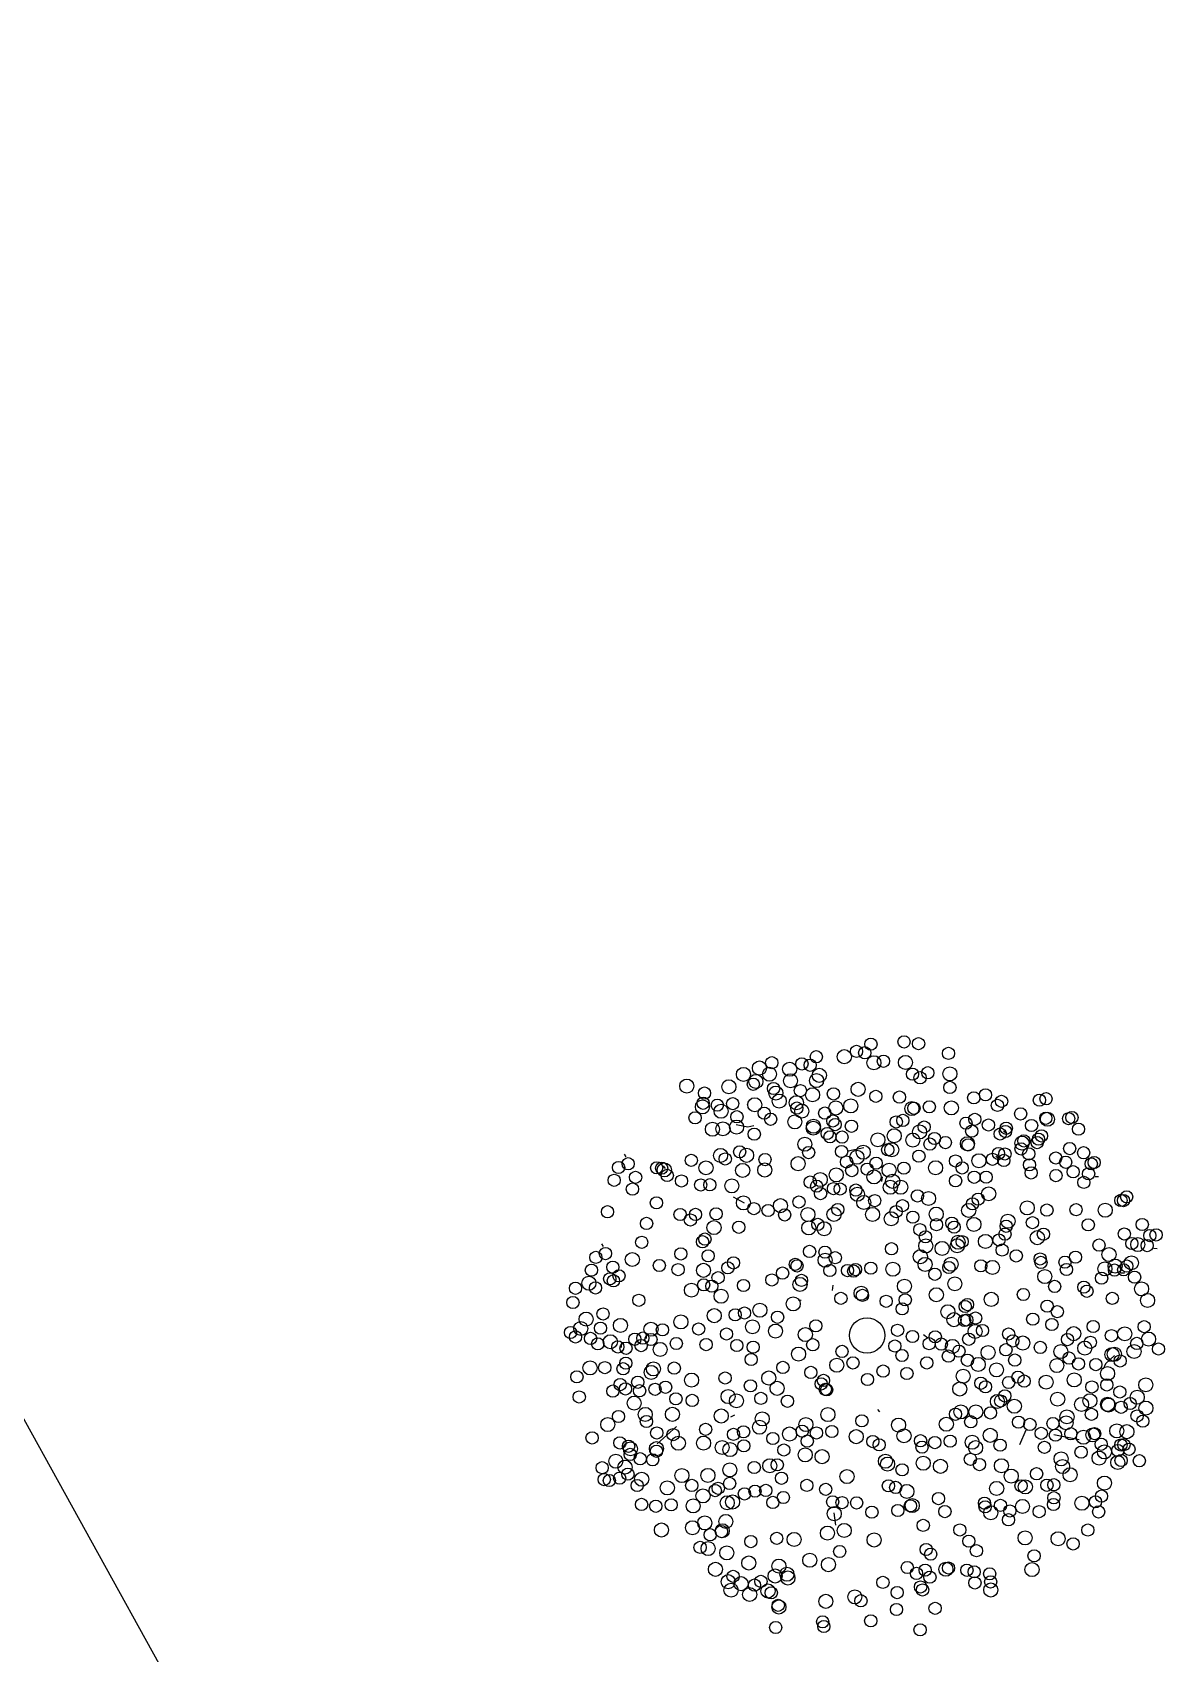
# Model space of a CAD drawing. Header units: millimetres. Extents: x 441156 to 441876, y 4514765 to 4515211.
# Drawn here: x 441402.74 to 441407.52, y 4514824.02 to 4514830.86 of the extents above; entities that cross this region are included whole.
import ezdxf

# ---------------------------------------------------------------- set-up
doc = ezdxf.new("R2010")
doc.units = ezdxf.units.MM
doc.layers.add('01_piscinas', color=254, linetype='Continuous')

msp = doc.modelspace()

# ---------------------------------------------------------------- linework, layer by layer
at = {"layer": '01_piscinas'}
for p, q in [((441399.30377795, 4514831.15983481, -0.00005505), (441406.78866758, 4514817.63571873, 0.00000131)), ((441405.76146396, 4514826.33736439, 0.00000053), (441405.76238847, 4514826.34337488, 0.00000053)), ((441405.71280771, 4514826.2544409, 0.00000053), (441405.76282201, 4514826.24526339, 0.00000053)), ((441405.76282201, 4514826.24526339, 0.00000053), (441405.78747923, 4514826.25047472, 0.00000053)), ((441406.84166201, 4514826.22794974, 0.00000053), (441406.85913569, 4514826.21307367, 0.00000053)), ((441406.25160412, 4514826.15643738, 0.00000053), (441406.18613681, 4514826.142322, 0.00000053)), ((441405.24961811, 4514826.11917811, 0.00000053), (441405.24180627, 4514826.13001616, 0.00000053)), ((441405.38001729, 4514826.06269868, 0.00000053), (441405.38094179, 4514826.06870917, 0.00000053)), ((441405.41472364, 4514826.07005646, 0.00000053), (441405.40691181, 4514826.08089451, 0.00000053)), ((441406.80881587, 4514826.12113368, 0.00000053), (441406.82628955, 4514826.10625762, 0.00000053)), ((441406.32829842, 4514826.01469052, 0.00000053), (441406.33125684, 4514826.03392409, 0.00000053)), ((441407.22914821, 4514826.03534563, 0.00000053), (441407.24250699, 4514826.03516876, 0.00000053)), ((441405.74784327, 4514825.9236753, 0.00000053), (441405.70266941, 4514825.94908182, 0.00000053)), ((441405.15375661, 4514825.74021504, 0.00000053), (441405.14594477, 4514825.75105309, 0.00000053)), ((441407.47653881, 4514825.73269017, 0.00000053), (441407.48989759, 4514825.7325133, 0.00000053)), ((441407.33876799, 4514825.62928817, 0.00000053), (441407.35212677, 4514825.62911129, 0.00000053)), ((441406.12050132, 4514825.55448415, 0.00000053), (441406.12204909, 4514825.57738024, 0.00000053)), ((441405.97466227, 4514825.51461562, 0.00000053), (441405.98802105, 4514825.51443874, 0.00000053)), ((441405.22972707, 4514825.31422162, 0.00000053), (441405.23127484, 4514825.33711771, 0.00000053)), ((441405.33510239, 4514825.35143158, 0.00000053), (441405.33665016, 4514825.37432768, 0.00000053)), ((441406.50431896, 4514825.36922714, 0.00000053), (441406.52179264, 4514825.35435107, 0.00000053)), ((441406.31905551, 4514825.0423804, 0.00000053), (441406.31124368, 4514825.05321845, 0.00000053)), ((441405.460984, 4514824.98066883, 0.00000053), (441405.3800986, 4514824.90712153, 0.00000053)), ((441405.70672582, 4514825.02875033, 0.00000053), (441405.68951167, 4514825.01967534, 0.00000053)), ((441406.90988186, 4514824.90548759, 0.00000053), (441406.9375211, 4514824.96648993, 0.00000053)), ((441407.05388923, 4514824.94759667, 0.00000053), (441407.16113871, 4514824.92640229, 0.00000053)), ((441406.12545794, 4514824.61659094, 0.00000053), (441406.13194272, 4514824.56516996, 0.00000053)), ((441405.78498095, 4514824.38121974, 0.00000053), (441405.77960153, 4514824.3783838, 0.00000053)), ((441406.23277049, 4514824.23829546, 0.00000053), (441406.22739106, 4514824.23545952, 0.00000053))]:
    msp.add_line(p, q, dxfattribs=at)
at = {"layer": '01_piscinas', "elevation": 0.00000053}
msp.add_lwpolyline([(441407.30942453, 4514825.2800165), (441407.27227213, 4514825.24529827), (441407.27227213, 4514825.24529827), (441407.2617779, 4514825.22238523)], dxfattribs=at)
at = {"layer": '01_piscinas'}
for centre, radius in [((441406.28214428, 4514826.59383231, 0.00000053), 0.02577061), ((441406.42172819, 4514826.60356333, 0.00000053), 0.02577061), ((441406.48311293, 4514826.59604233, 0.00000053), 0.02577061), ((441405.86332396, 4514826.51584247, 0.00000053), 0.02577061), ((441406.05156687, 4514826.54085448, 0.00000053), 0.02577061), ((441406.16971764, 4514826.54111633, 0.00000053), 0.02968877), ((441406.2213779, 4514826.56365455, 0.00000053), 0.02577061), ((441406.2559571, 4514826.55786028, 0.00000053), 0.02577061), ((441406.29475306, 4514826.5155192, 0.00000053), 0.02968877), ((441406.33471241, 4514826.52172879, 0.00000053), 0.02577061), ((441406.42764858, 4514826.51701144, 0.00000053), 0.02968877), ((441406.60936009, 4514826.55520808, 0.00000053), 0.02577061), ((441405.74405629, 4514826.46647843, 0.00000053), 0.02968877), ((441405.81166371, 4514826.49330425, 0.00000053), 0.02968877), ((441405.85394339, 4514826.46711558, 0.00000053), 0.02968877), ((441405.93914023, 4514826.48813851, 0.00000053), 0.02968877), ((441405.99080049, 4514826.51067673, 0.00000053), 0.02577061), ((441406.02537969, 4514826.50488245, 0.00000053), 0.02577061), ((441406.06417565, 4514826.46254138, 0.00000053), 0.02968877), ((441406.45736855, 4514826.46726017, 0.00000053), 0.02577061), ((441406.48934694, 4514826.45245463, 0.00000053), 0.02577061), ((441406.52234431, 4514826.47337353, 0.00000053), 0.02577061), ((441406.61528048, 4514826.46865619, 0.00000053), 0.02968877), ((441405.50491003, 4514826.41723304, 0.00000053), 0.02968877), ((441405.57957948, 4514826.38757529, 0.00000053), 0.02577061), ((441405.68247112, 4514826.41429395, 0.00000053), 0.02968877), ((441405.78565679, 4514826.42478297, 0.00000053), 0.02577061), ((441405.79654125, 4514826.4367796, 0.00000053), 0.02968877), ((441405.8712107, 4514826.40712184, 0.00000053), 0.02577061), ((441405.88101312, 4514826.38742415, 0.00000053), 0.02968877), ((441405.94259829, 4514826.43960862, 0.00000053), 0.02968877), ((441405.98419879, 4514826.39791317, 0.00000053), 0.02577061), ((441406.03557836, 4514826.38057732, 0.00000053), 0.02968877), ((441406.05248539, 4514826.44024578, 0.00000053), 0.02968877), ((441406.12363444, 4514826.384068, 0.00000053), 0.02577061), ((441406.22800122, 4514826.40347524, 0.00000053), 0.02968877), ((441406.61559409, 4514826.41162037, 0.00000053), 0.02577061), ((441406.76587465, 4514826.38007135, 0.00000053), 0.02577061), ((441405.57084975, 4514826.32932665, 0.00000053), 0.02968877), ((441405.57395912, 4514826.34459927, 0.00000053), 0.02577061), ((441405.63366526, 4514826.33683506, 0.00000053), 0.02577061), ((441405.64944432, 4514826.31091886, 0.00000053), 0.02968877), ((441405.69864101, 4514826.34294843, 0.00000053), 0.02577061), ((441405.79157718, 4514826.33823109, 0.00000053), 0.02968877), ((441405.89489623, 4514826.35394469, 0.00000053), 0.02968877), ((441405.9673434, 4514826.34690186, 0.00000053), 0.02968877), ((441405.96956569, 4514826.32428693, 0.00000053), 0.02577061), ((441405.99011918, 4514826.31136128, 0.00000053), 0.02968877), ((441406.13395643, 4514826.3247989, 0.00000053), 0.02968877), ((441406.19685393, 4514826.3333221, 0.00000053), 0.02968877), ((441406.30267067, 4514826.37381749, 0.00000053), 0.02577061), ((441406.40233116, 4514826.37062008, 0.00000053), 0.02577061), ((441406.45508252, 4514826.32199193, 0.00000053), 0.02968877), ((441406.46360255, 4514826.32367246, 0.00000053), 0.02577061), ((441406.52857831, 4514826.32978583, 0.00000053), 0.02577061), ((441406.62151448, 4514826.32506849, 0.00000053), 0.02968877), ((441406.71605897, 4514826.36732773, 0.00000053), 0.02577061), ((441406.81575256, 4514826.33583085, 0.00000053), 0.02577061), ((441406.83365402, 4514826.35281755, 0.00000053), 0.02577061), ((441406.993135, 4514826.35774653, 0.00000053), 0.02577061), ((441407.02104104, 4514826.36359886, 0.00000053), 0.02577061), ((441405.53971176, 4514826.28305514, 0.00000053), 0.02577061), ((441405.71511474, 4514826.24393329, 0.00000053), 0.02968877), ((441405.71638599, 4514826.28784097, 0.00000053), 0.02577061), ((441405.83134298, 4514826.30260169, 0.00000053), 0.02577061), ((441405.8588314, 4514826.27720718, 0.00000053), 0.02577061), ((441405.96083595, 4514826.26603829, 0.00000053), 0.02968877), ((441406.03894386, 4514826.2395834, 0.00000053), 0.02968877), ((441406.03943052, 4514826.24763051, 0.00000053), 0.02968877), ((441406.08712341, 4514826.30310156, 0.00000053), 0.02577061), ((441406.12130514, 4514826.26987442, 0.00000053), 0.02577061), ((441406.1307222, 4514826.25453853, 0.00000053), 0.02577061), ((441406.19967116, 4514826.24756931, 0.00000053), 0.02577061), ((441406.38906985, 4514826.26570155, 0.00000053), 0.02577061), ((441406.41695046, 4514826.27242686, 0.00000053), 0.02577061), ((441406.50662757, 4514826.24451617, 0.00000053), 0.02577061), ((441406.68321283, 4514826.26051167, 0.00000053), 0.02577061), ((441406.72082796, 4514826.27680482, 0.00000053), 0.02577061), ((441406.77779844, 4514826.25292977, 0.00000053), 0.02577061), ((441406.91390164, 4514826.29966297, 0.00000053), 0.02577061), ((441406.96028887, 4514826.25093047, 0.00000053), 0.02577061), ((441407.0200204, 4514826.28148453, 0.00000053), 0.02577061), ((441407.02696143, 4514826.27704697, 0.00000053), 0.02968877), ((441407.11651568, 4514826.27976502, 0.00000053), 0.02577061), ((441407.13052673, 4514826.28439272, 0.00000053), 0.02577061), ((441405.61308693, 4514826.23491979, 0.00000053), 0.02968877), ((441405.65758629, 4514826.23679487, 0.00000053), 0.02968877), ((441405.7897842, 4514826.21427554, 0.00000053), 0.02577061), ((441406.00307313, 4514826.17163144, 0.00000053), 0.02968877), ((441406.09751412, 4514826.21710178, 0.00000053), 0.02577061), ((441406.10936975, 4514826.20308522, 0.00000053), 0.02577061), ((441406.16003386, 4514826.2019464, 0.00000053), 0.02577061), ((441406.31140969, 4514826.19032459, 0.00000053), 0.02968877), ((441406.38034011, 4514826.20745291, 0.00000053), 0.02968877), ((441406.45893468, 4514826.18904513, 0.00000053), 0.02968877), ((441406.48752359, 4514826.22363227, 0.00000053), 0.02968877), ((441406.55022636, 4514826.19595315, 0.00000053), 0.02577061), ((441406.59619705, 4514826.17867713, 0.00000053), 0.02577061), ((441406.68913322, 4514826.17395979, 0.00000053), 0.02968877), ((441406.70745106, 4514826.22738868, 0.00000053), 0.02577061), ((441406.82792128, 4514826.21495724, 0.00000053), 0.02577061), ((441406.84977698, 4514826.22550473, 0.00000053), 0.02577061), ((441406.85316531, 4514826.23928898, 0.00000053), 0.02577061), ((441406.91955928, 4514826.17643454, 0.00000053), 0.02968877), ((441406.92738451, 4514826.18580799, 0.00000053), 0.02577061), ((441406.9841336, 4514826.17862766, 0.00000053), 0.02577061), ((441406.98918019, 4514826.19309191, 0.00000053), 0.02577061), ((441407.00192056, 4514826.20672556, 0.00000053), 0.02577061), ((441407.15814738, 4514826.23556011, 0.00000053), 0.02577061), ((441405.6474819, 4514826.12442063, 0.00000053), 0.02968877), ((441405.6672488, 4514826.10960743, 0.00000053), 0.02577061), ((441405.72801518, 4514826.13978519, 0.00000053), 0.02577061), ((441405.75736899, 4514826.12505778, 0.00000053), 0.02968877), ((441405.83506495, 4514826.10694243, 0.00000053), 0.02577061), ((441406.0192447, 4514826.13663392, 0.00000053), 0.02577061), ((441406.15831381, 4514826.14104544, 0.00000053), 0.02577061), ((441406.22298442, 4514826.11680076, 0.00000053), 0.02968877), ((441406.24982452, 4514826.13814012, 0.00000053), 0.02968877), ((441406.35301019, 4514826.14862914, 0.00000053), 0.02577061), ((441406.36984331, 4514826.14829981, 0.00000053), 0.02968877), ((441406.4845692, 4514826.12131816, 0.00000053), 0.02577061), ((441406.5312213, 4514826.17256377, 0.00000053), 0.02577061), ((441406.69213849, 4514826.16873263, 0.00000053), 0.02577061), ((441406.7379579, 4514826.10218191, 0.00000053), 0.02968877), ((441406.79507515, 4514826.10814118, 0.00000053), 0.02577061), ((441406.82031918, 4514826.13247292, 0.00000053), 0.02577061), ((441406.84761856, 4514826.13071058, 0.00000053), 0.02577061), ((441406.91560916, 4514826.15205808, 0.00000053), 0.02577061), ((441406.9481239, 4514826.1307984, 0.00000053), 0.02577061), ((441407.06192933, 4514826.11362637, 0.00000053), 0.02577061), ((441407.12090598, 4514826.15344245, 0.00000053), 0.02577061), ((441407.17979036, 4514826.13598401, 0.00000053), 0.02577061), ((441405.2169356, 4514826.073441, 0.00000053), 0.02577061), ((441405.257284, 4514826.0894618, 0.00000053), 0.02577061), ((441405.37776691, 4514826.07206874, 0.00000053), 0.02577061), ((441405.39887636, 4514826.0707074, 0.00000053), 0.02577061), ((441405.4101305, 4514826.06356537, 0.00000053), 0.02968877), ((441405.42238954, 4514826.04034016, 0.00000053), 0.02577061), ((441405.52390314, 4514826.10383845, 0.00000053), 0.02577061), ((441405.58589672, 4514826.07223615, 0.00000053), 0.02968877), ((441405.74062396, 4514826.06147208, 0.00000053), 0.02968877), ((441405.83379371, 4514826.06303475, 0.00000053), 0.02968877), ((441405.97447584, 4514826.08966737, 0.00000053), 0.02968877), ((441406.13575141, 4514826.04241216, 0.00000053), 0.02968877), ((441406.17931586, 4514826.09692822, 0.00000053), 0.02577061), ((441406.20101866, 4514826.06068123, 0.00000053), 0.02577061), ((441406.26599441, 4514826.06679459, 0.00000053), 0.02577061), ((441406.2951009, 4514826.03376079, 0.00000053), 0.02968877), ((441406.30383064, 4514826.09200943, 0.00000053), 0.02577061), ((441406.35893058, 4514826.06207725, 0.00000053), 0.02968877), ((441406.42138836, 4514826.07082406, 0.00000053), 0.02577061), ((441406.55514233, 4514826.07252357, 0.00000053), 0.02968877), ((441406.6395083, 4514826.10113517, 0.00000053), 0.02577061), ((441406.66737415, 4514826.07191041, 0.00000053), 0.02577061), ((441406.84324025, 4514826.10339373, 0.00000053), 0.02577061), ((441406.95133083, 4514826.08461006, 0.00000053), 0.02577061), ((441406.95814312, 4514826.05081458, 0.00000053), 0.02577061), ((441407.06305464, 4514826.03931985, 0.00000053), 0.02577061), ((441407.1041305, 4514826.09584113, 0.00000053), 0.02577061), ((441407.1358678, 4514826.055671, 0.00000053), 0.02577061), ((441407.20070912, 4514826.04688005, 0.00000053), 0.02577061), ((441407.21186146, 4514826.0888358, 0.00000053), 0.02577061), ((441407.22413817, 4514826.09488998, 0.00000053), 0.02577061), ((441405.19815111, 4514826.01960186, 0.00000053), 0.02577061), ((441405.27545139, 4514825.98271648, 0.00000053), 0.02577061), ((441405.28882828, 4514826.03213261, 0.00000053), 0.02577061), ((441405.48255199, 4514826.01678017, 0.00000053), 0.02577061), ((441405.56361906, 4514825.99984266, 0.00000053), 0.02577061), ((441405.60206661, 4514826.00089063, 0.00000053), 0.02577061), ((441405.69500278, 4514825.99617328, 0.00000053), 0.02968877), ((441406.02602088, 4514826.01219162, 0.00000053), 0.02577061), ((441406.05288725, 4514825.9949216, 0.00000053), 0.02577061), ((441406.06823858, 4514826.02252914, 0.00000053), 0.02968877), ((441406.12460232, 4514825.98441501, 0.00000053), 0.02577061), ((441406.15238924, 4514825.98283264, 0.00000053), 0.02577061), ((441406.21847696, 4514825.97836706, 0.00000053), 0.02577061), ((441406.36391874, 4514825.99008701, 0.00000053), 0.02968877), ((441406.37369547, 4514826.01535301, 0.00000053), 0.02968877), ((441406.40775526, 4514825.99029937, 0.00000053), 0.02968877), ((441406.63942976, 4514826.01766161, 0.00000053), 0.02577061), ((441406.71768098, 4514826.03238001, 0.00000053), 0.02577061), ((441406.76845559, 4514826.03303751, 0.00000053), 0.02577061), ((441407.18066613, 4514826.01090461, 0.00000053), 0.02577061), ((441405.37658971, 4514825.92477267, 0.00000053), 0.02577061), ((441405.74382746, 4514825.9243954, 0.00000053), 0.02968877), ((441405.90024847, 4514825.91252695, 0.00000053), 0.02968877), ((441405.97834706, 4514825.92807412, 0.00000053), 0.02577061), ((441406.06961968, 4514825.96362859, 0.00000053), 0.02577061), ((441406.22493969, 4514825.96064103, 0.00000053), 0.02968877), ((441406.25193037, 4514825.92627511, 0.00000053), 0.02968877), ((441406.29790607, 4514825.93379663, 0.00000053), 0.02577061), ((441406.41546379, 4514825.91261125, 0.00000053), 0.02577061), ((441406.47818115, 4514825.95380119, 0.00000053), 0.02577061), ((441406.52519431, 4514825.94283179, 0.00000053), 0.02968877), ((441406.71071804, 4514825.9202096, 0.00000053), 0.02577061), ((441406.73459695, 4514825.94024041, 0.00000053), 0.02577061), ((441406.77900464, 4514825.96254221, 0.00000053), 0.02968877), ((441406.94158062, 4514825.90296389, 0.00000053), 0.02968877), ((441407.33719614, 4514825.93488894, 0.00000053), 0.02577061), ((441407.3481873, 4514825.93405552, 0.00000053), 0.02577061), ((441407.36142406, 4514825.94995375, 0.00000053), 0.02577061), ((441405.17013302, 4514825.88683603, 0.00000053), 0.02577061), ((441405.33523855, 4514825.83771438, 0.00000053), 0.02577061), ((441405.47660345, 4514825.87545561, 0.00000053), 0.02577061), ((441405.52001405, 4514825.85219714, 0.00000053), 0.02577061), ((441405.54169524, 4514825.87565102, 0.00000053), 0.02577061), ((441405.62835018, 4514825.87827163, 0.00000053), 0.02577061), ((441405.78825431, 4514825.90001282, 0.00000053), 0.02577061), ((441405.84796045, 4514825.89224862, 0.00000053), 0.02577061), ((441405.91804924, 4514825.87339538, 0.00000053), 0.02577061), ((441406.01629329, 4514825.87513659, 0.00000053), 0.02968877), ((441406.05789379, 4514825.83344114, 0.00000053), 0.02577061), ((441406.12618039, 4514825.87577375, 0.00000053), 0.02968877), ((441406.14219985, 4514825.89605457, 0.00000053), 0.02577061), ((441406.28917633, 4514825.87554799, 0.00000053), 0.02968877), ((441406.36777091, 4514825.8571402, 0.00000053), 0.02968877), ((441406.3880561, 4514825.88734989, 0.00000053), 0.02577061), ((441406.45906258, 4514825.86404823, 0.00000053), 0.02577061), ((441406.55769723, 4514825.8768966, 0.00000053), 0.02968877), ((441406.55872651, 4514825.83226169, 0.00000053), 0.02577061), ((441406.62370226, 4514825.83837506, 0.00000053), 0.02577061), ((441406.69449853, 4514825.89227703, 0.00000053), 0.02968877), ((441406.71663843, 4514825.83365771, 0.00000053), 0.02968877), ((441406.86047568, 4514825.84709533, 0.00000053), 0.02968877), ((441406.96356518, 4514825.84088611, 0.00000053), 0.02577061), ((441407.02487344, 4514825.89398606, 0.00000053), 0.02577061), ((441407.14772323, 4514825.89555561, 0.00000053), 0.02577061), ((441407.27089087, 4514825.8934201, 0.00000053), 0.02968877), ((441407.42718096, 4514825.83332855, 0.00000053), 0.02577061), ((441405.58141116, 4514825.77165523, 0.00000053), 0.02577061), ((441405.61962044, 4514825.82002299, 0.00000053), 0.02968877), ((441405.7241283, 4514825.82144593, 0.00000053), 0.02577061), ((441406.01980638, 4514825.81869611, 0.00000053), 0.02968877), ((441406.08473024, 4514825.81531752, 0.00000053), 0.02968877), ((441406.48837425, 4514825.8114561, 0.00000053), 0.02577061), ((441406.51207441, 4514825.78101609, 0.00000053), 0.02577061), ((441406.63355402, 4514825.82174278, 0.00000053), 0.02577061), ((441406.76546311, 4514825.76187983, 0.00000053), 0.02968877), ((441406.82258036, 4514825.76783911, 0.00000053), 0.02577061), ((441406.84782439, 4514825.79217085, 0.00000053), 0.02577061), ((441406.85281608, 4514825.82576719, 0.00000053), 0.02577061), ((441406.98431809, 4514825.77764323, 0.00000053), 0.02968877), ((441407.00995241, 4514825.79215361, 0.00000053), 0.02577061), ((441407.19942532, 4514825.83148693, 0.00000053), 0.02577061), ((441407.3515211, 4514825.79318567, 0.00000053), 0.02577061), ((441407.45925207, 4514825.78618034, 0.00000053), 0.02577061), ((441407.4854732, 4514825.78911929, 0.00000053), 0.02577061), ((441405.1614225, 4514825.71049873, 0.00000053), 0.02577061), ((441405.31454825, 4514825.75802866, 0.00000053), 0.02577061), ((441405.47965378, 4514825.70890702, 0.00000053), 0.02577061), ((441405.57166664, 4514825.76026164, 0.00000053), 0.02577061), ((441405.59492024, 4514825.70089134, 0.00000053), 0.02577061), ((441406.02316256, 4514825.71970425, 0.00000053), 0.02577061), ((441406.08808642, 4514825.71632567, 0.00000053), 0.02577061), ((441406.36876338, 4514825.7309125, 0.00000053), 0.02577061), ((441406.49058096, 4514825.69716406, 0.00000053), 0.02968877), ((441406.51345323, 4514825.74270279, 0.00000053), 0.02968877), ((441406.58264754, 4514825.7322215, 0.00000053), 0.02968877), ((441406.6461628, 4514825.74342968, 0.00000053), 0.02968877), ((441406.65025454, 4514825.75808321, 0.00000053), 0.02968877), ((441406.66701351, 4514825.7608331, 0.00000053), 0.02577061), ((441406.835889, 4514825.72538165, 0.00000053), 0.02577061), ((441406.89555355, 4514825.70044653, 0.00000053), 0.02577061), ((441407.14557748, 4514825.69543972, 0.00000053), 0.02577061), ((441407.24474904, 4514825.74642917, 0.00000053), 0.02577061), ((441407.2869134, 4514825.70642813, 0.00000053), 0.02968877), ((441407.38325841, 4514825.75301554, 0.00000053), 0.02577061), ((441407.40817677, 4514825.74848387, 0.00000053), 0.02968877), ((441407.44809973, 4514825.74422459, 0.00000053), 0.02577061), ((441405.1022896, 4514825.64063879, 0.00000053), 0.02577061), ((441405.1210741, 4514825.69447793, 0.00000053), 0.02577061), ((441405.19296678, 4514825.65316954, 0.00000053), 0.02577061), ((441405.27493566, 4514825.68544, 0.00000053), 0.02968877), ((441405.38895518, 4514825.66026292, 0.00000053), 0.02577061), ((441405.46812039, 4514825.64262269, 0.00000053), 0.02577061), ((441405.575373, 4514825.6397091, 0.00000053), 0.02968877), ((441405.67855867, 4514825.65019812, 0.00000053), 0.02577061), ((441405.70212003, 4514825.67087994, 0.00000053), 0.02577061), ((441405.90927746, 4514825.62817001, 0.00000053), 0.02577061), ((441405.96286474, 4514825.66502551, 0.00000053), 0.02577061), ((441405.97004384, 4514825.65834777, 0.00000053), 0.02577061), ((441406.0885824, 4514825.68237072, 0.00000053), 0.02968877), ((441406.10870675, 4514825.63882289, 0.00000053), 0.02577061), ((441406.13149701, 4514825.69306719, 0.00000053), 0.02577061), ((441406.18306475, 4514825.6386132, 0.00000053), 0.02577061), ((441406.20918574, 4514825.63668661, 0.00000053), 0.02577061), ((441406.21677185, 4514825.64296459, 0.00000053), 0.02577061), ((441406.2817476, 4514825.64907796, 0.00000053), 0.02577061), ((441406.37468377, 4514825.64436061, 0.00000053), 0.02968877), ((441406.51057767, 4514825.66479007, 0.00000053), 0.02968877), ((441406.6111843, 4514825.65147996, 0.00000053), 0.02577061), ((441406.62046476, 4514825.66542723, 0.00000053), 0.02968877), ((441406.74576395, 4514825.65893035, 0.00000053), 0.02577061), ((441406.79478883, 4514825.65176903, 0.00000053), 0.02968877), ((441406.99642654, 4514825.68765139, 0.00000053), 0.02577061), ((441406.99977843, 4514825.67303857, 0.00000053), 0.02577061), ((441407.10104402, 4514825.67441098, 0.00000053), 0.02577061), ((441407.10697822, 4514825.64302716, 0.00000053), 0.02577061), ((441407.26961139, 4514825.64576203, 0.00000053), 0.02968877), ((441407.31247277, 4514825.65784934, 0.00000053), 0.02968877), ((441407.31032891, 4514825.64082258, 0.00000053), 0.02577061), ((441407.3487266, 4514825.64163265, 0.00000053), 0.02577061), ((441407.36238909, 4514825.6577819, 0.00000053), 0.02577061), ((441407.38126167, 4514825.67134122, 0.00000053), 0.02968877), ((441405.03517436, 4514825.56396179, 0.00000053), 0.02577061), ((441405.09185977, 4514825.58535239, 0.00000053), 0.02968877), ((441405.11943525, 4514825.56553377, 0.00000053), 0.02577061), ((441405.17958988, 4514825.60375341, 0.00000053), 0.02577061), ((441405.19504544, 4514825.59584141, 0.00000053), 0.02577061), ((441405.21860681, 4514825.61652323, 0.00000053), 0.02577061), ((441405.52451222, 4514825.55610124, 0.00000053), 0.02968877), ((441405.57617248, 4514825.57863946, 0.00000053), 0.02577061), ((441405.61075168, 4514825.57284519, 0.00000053), 0.02577061), ((441405.63693886, 4514825.60881722, 0.00000053), 0.02577061), ((441405.74398863, 4514825.57597446, 0.00000053), 0.02577061), ((441405.86426505, 4514825.59906398, 0.00000053), 0.02577061), ((441405.98265263, 4514825.58003467, 0.00000053), 0.02968877), ((441405.98894695, 4514825.59741315, 0.00000053), 0.02577061), ((441406.42350845, 4514825.57258273, 0.00000053), 0.02968877), ((441406.55217816, 4514825.62309462, 0.00000053), 0.02577061), ((441406.63626329, 4514825.58272665, 0.00000053), 0.02968877), ((441407.01588801, 4514825.61354176, 0.00000053), 0.02968877), ((441407.05748851, 4514825.5718463, 0.00000053), 0.02577061), ((441407.18084685, 4514825.56856533, 0.00000053), 0.02577061), ((441407.25557899, 4514825.60651456, 0.00000053), 0.02577061), ((441407.39488437, 4514825.61070214, 0.00000053), 0.02577061), ((441407.4241993, 4514825.5614919, 0.00000053), 0.02968877), ((441405.02444705, 4514825.50419393, 0.00000053), 0.02577061), ((441405.30268749, 4514825.51327311, 0.00000053), 0.02577061), ((441405.64954764, 4514825.53050412, 0.00000053), 0.02968877), ((441405.95405533, 4514825.4980706, 0.00000053), 0.02968877), ((441406.15539341, 4514825.52157834, 0.00000053), 0.02577061), ((441406.24069288, 4514825.5429244, 0.00000053), 0.02968877), ((441406.24607058, 4514825.5341091, 0.00000053), 0.02577061), ((441406.34640144, 4514825.5090718, 0.00000053), 0.02577061), ((441406.42707804, 4514825.51506626, 0.00000053), 0.02577061), ((441406.55809855, 4514825.53654273, 0.00000053), 0.02968877), ((441406.68928451, 4514825.49505587, 0.00000053), 0.02577061), ((441406.79001242, 4514825.51726046, 0.00000053), 0.02968877), ((441406.92537225, 4514825.53781579, 0.00000053), 0.02577061), ((441407.19370292, 4514825.5514682, 0.00000053), 0.02577061), ((441407.30090271, 4514825.52145679, 0.00000053), 0.02577061), ((441407.44975867, 4514825.51291311, 0.00000053), 0.02968877), ((441405.07995223, 4514825.43386238, 0.00000053), 0.02968877), ((441405.1513596, 4514825.45561402, 0.00000053), 0.02577061), ((441405.48026822, 4514825.42190742, 0.00000053), 0.02968877), ((441405.62095035, 4514825.44854005, 0.00000053), 0.02968877), ((441405.70900643, 4514825.45203074, 0.00000053), 0.02577061), ((441405.74870098, 4514825.45972597, 0.00000053), 0.02577061), ((441405.81337321, 4514825.47143798, 0.00000053), 0.02968877), ((441405.88804266, 4514825.44178022, 0.00000053), 0.02577061), ((441406.41392733, 4514825.47739949, 0.00000053), 0.02577061), ((441406.60692323, 4514825.46476485, 0.00000053), 0.02968877), ((441406.63258901, 4514825.43156887, 0.00000053), 0.02968877), ((441406.67734912, 4514825.42826667, 0.00000053), 0.02577061), ((441406.6802819, 4514825.48703992, 0.00000053), 0.02577061), ((441406.68698868, 4514825.43005853, 0.00000053), 0.02577061), ((441406.72388069, 4514825.4384769, 0.00000053), 0.02577061), ((441406.96508818, 4514825.43381999, 0.00000053), 0.02577061), ((441407.025386, 4514825.48849873, 0.00000053), 0.02577061), ((441407.0687966, 4514825.46524026, 0.00000053), 0.02577061), ((441405.01393956, 4514825.377572, 0.00000053), 0.02577061), ((441405.03525697, 4514825.35863619, 0.00000053), 0.02577061), ((441405.05730815, 4514825.39428265, 0.00000053), 0.02968877), ((441405.14063229, 4514825.39584616, 0.00000053), 0.02577061), ((441405.22473476, 4514825.40747867, 0.00000053), 0.02968877), ((441405.31914301, 4514825.3539221, 0.00000053), 0.02577061), ((441405.35375859, 4514825.39112497, 0.00000053), 0.02968877), ((441405.40195236, 4514825.38867924, 0.00000053), 0.02577061), ((441405.55493768, 4514825.39224967, 0.00000053), 0.02577061), ((441405.6724954, 4514825.37106429, 0.00000053), 0.02577061), ((441405.78222592, 4514825.40128483, 0.00000053), 0.02968877), ((441405.87931292, 4514825.38353158, 0.00000053), 0.02968877), ((441406.0052362, 4514825.36847933, 0.00000053), 0.02968877), ((441406.04932086, 4514825.40559307, 0.00000053), 0.02577061), ((441406.26576392, 4514825.36521345, 0.00000053), 0.07470993), ((441406.26576392, 4514825.36521345, 0.00000053), 0.07470993), ((441406.39450028, 4514825.38669653, 0.00000053), 0.02577061), ((441406.45710661, 4514825.36078648, 0.00000053), 0.02577061), ((441406.55362509, 4514825.35912088, 0.00000053), 0.02577061), ((441406.7218715, 4514825.38178059, 0.00000053), 0.02968877), ((441406.75319235, 4514825.38588477, 0.00000053), 0.02577061), ((441406.8633308, 4514825.37107178, 0.00000053), 0.02577061), ((441407.04600633, 4514825.41099595, 0.00000053), 0.02577061), ((441407.137827, 4514825.37256375, 0.00000053), 0.02968877), ((441407.22018828, 4514825.40285477, 0.00000053), 0.02577061), ((441407.2969057, 4514825.36420133, 0.00000053), 0.02577061), ((441407.35311554, 4514825.37175747, 0.00000053), 0.02968877), ((441407.43547682, 4514825.40204849, 0.00000053), 0.02577061), ((441407.45411254, 4514825.34948104, 0.00000053), 0.02968877), ((441405.09890865, 4514825.3525872, 0.00000053), 0.02577061), ((441405.12909889, 4514825.32956183, 0.00000053), 0.02577061), ((441405.18228632, 4514825.33830333, 0.00000053), 0.02968877), ((441405.21376769, 4514825.31671214, 0.00000053), 0.02577061), ((441405.2483469, 4514825.31091787, 0.00000053), 0.02577061), ((441405.28547199, 4514825.34879235, 0.00000053), 0.02577061), ((441405.31182731, 4514825.32222794, 0.00000053), 0.02577061), ((441405.35372221, 4514825.34812783, 0.00000053), 0.02577061), ((441405.39251817, 4514825.30578676, 0.00000053), 0.02968877), ((441405.46067165, 4514825.33105653, 0.00000053), 0.02577061), ((441405.58616948, 4514825.32627742, 0.00000053), 0.02577061), ((441405.71609419, 4514825.32250127, 0.00000053), 0.02577061), ((441405.78504315, 4514825.31553204, 0.00000053), 0.02577061), ((441405.97663891, 4514825.28651527, 0.00000053), 0.02968877), ((441406.03641036, 4514825.32586117, 0.00000053), 0.02577061), ((441406.15998583, 4514825.29772505, 0.00000053), 0.02577061), ((441406.38296688, 4514825.32041219, 0.00000053), 0.02577061), ((441406.52806957, 4514825.33017887, 0.00000053), 0.02577061), ((441406.5791012, 4514825.32848708, 0.00000053), 0.02577061), ((441406.62607073, 4514825.31872665, 0.00000053), 0.02968877), ((441406.65364621, 4514825.29890803, 0.00000053), 0.02577061), ((441406.69501691, 4514825.34905767, 0.00000053), 0.02577061), ((441406.77654749, 4514825.29281343, 0.00000053), 0.02968877), ((441406.85179741, 4514825.30478745, 0.00000053), 0.02577061), ((441406.88108127, 4514825.34199893, 0.00000053), 0.02577061), ((441406.9231192, 4514825.33300116, 0.00000053), 0.02968877), ((441406.99690009, 4514825.31455413, 0.00000053), 0.02577061), ((441407.08360834, 4514825.29677866, 0.00000053), 0.02968877), ((441407.11147749, 4514825.34759054, 0.00000053), 0.02577061), ((441407.18447907, 4514825.31148536, 0.00000053), 0.02968877), ((441407.20825289, 4514825.33606557, 0.00000053), 0.02577061), ((441407.29960886, 4514825.28441931, 0.00000053), 0.02968877), ((441407.30951449, 4514825.28588823, 0.00000053), 0.02968877), ((441407.39252736, 4514825.29729657, 0.00000053), 0.02968877), ((441407.40395548, 4514825.33135857, 0.00000053), 0.02577061), ((441407.49571304, 4514825.30778559, 0.00000053), 0.02577061), ((441405.09649264, 4514825.2282181, 0.00000053), 0.02968877), ((441405.15847969, 4514825.22917196, 0.00000053), 0.02577061), ((441405.23601499, 4514825.22454845, 0.00000053), 0.02577061), ((441405.24768252, 4514825.24803885, 0.00000053), 0.02577061), ((441405.36392088, 4514825.22382269, 0.00000053), 0.02968877), ((441405.45197696, 4514825.22731338, 0.00000053), 0.02577061), ((441405.77633798, 4514825.26339995, 0.00000053), 0.02577061), ((441405.91062624, 4514825.23022489, 0.00000053), 0.02577061), ((441406.13791448, 4514825.23926005, 0.00000053), 0.02968877), ((441406.20637306, 4514825.24899254, 0.00000053), 0.02577061), ((441406.41318406, 4514825.28047346, 0.00000053), 0.02577061), ((441406.51755873, 4514825.24903196, 0.00000053), 0.02577061), ((441406.60911275, 4514825.2778793, 0.00000053), 0.02577061), ((441406.68922608, 4514825.26043047, 0.00000053), 0.02577061), ((441406.73517679, 4514825.24266378, 0.00000053), 0.02968877), ((441406.81208667, 4514825.21954891, 0.00000053), 0.02968877), ((441406.88910951, 4514825.26099807, 0.00000053), 0.02577061), ((441407.06676493, 4514825.2378977, 0.00000053), 0.02968877), ((441407.11812784, 4514825.26961427, 0.00000053), 0.02577061), ((441407.15805661, 4514825.24480573, 0.00000053), 0.02577061), ((441407.23132226, 4514825.2420867, 0.00000053), 0.02577061), ((441407.33412837, 4514825.25725492, 0.00000053), 0.02577061), ((441405.04111525, 4514825.19052608, 0.00000053), 0.02577061), ((441405.2240796, 4514825.15775925, 0.00000053), 0.02577061), ((441405.29790821, 4514825.16753231, 0.00000053), 0.02577061), ((441405.35456805, 4514825.20911232, 0.00000053), 0.02968877), ((441405.52519645, 4514825.17656748, 0.00000053), 0.02968877), ((441405.66640409, 4514825.18542356, 0.00000053), 0.02577061), ((441405.77345386, 4514825.1525808, 0.00000053), 0.02577061), ((441405.85103551, 4514825.18535538, 0.00000053), 0.02968877), ((441406.02818396, 4514825.20903951, 0.00000053), 0.02577061), ((441406.07178275, 4514825.16047649, 0.00000053), 0.02577061), ((441406.08143709, 4514825.17533111, 0.00000053), 0.02577061), ((441406.26767881, 4514825.17937902, 0.00000053), 0.02577061), ((441406.3333306, 4514825.21477285, 0.00000053), 0.02577061), ((441406.43393968, 4514825.20437637, 0.00000053), 0.02577061), ((441406.67140455, 4514825.19291628, 0.00000053), 0.02968877), ((441406.746074, 4514825.16325853, 0.00000053), 0.02577061), ((441406.7658248, 4514825.14841981, 0.00000053), 0.02577061), ((441406.8633302, 4514825.16649814, 0.00000053), 0.02577061), ((441406.90277021, 4514825.18875163, 0.00000053), 0.02577061), ((441406.92830596, 4514825.17261151, 0.00000053), 0.02577061), ((441407.02124213, 4514825.16789416, 0.00000053), 0.02968877), ((441407.14023507, 4514825.17729154, 0.00000053), 0.02968877), ((441407.28091719, 4514825.20392417, 0.00000053), 0.02968877), ((441407.27754099, 4514825.15610722, 0.00000053), 0.02577061), ((441407.44219276, 4514825.15666895, 0.00000053), 0.02968877), ((441405.05115631, 4514825.10539526, 0.00000053), 0.02577061), ((441405.19253289, 4514825.13032235, 0.00000053), 0.02577061), ((441405.24605605, 4514825.13941763, 0.00000053), 0.02577061), ((441405.28277759, 4514825.07952473, 0.00000053), 0.02968877), ((441405.30576219, 4514825.13165343, 0.00000053), 0.02577061), ((441405.37073794, 4514825.13776679, 0.00000053), 0.02577061), ((441405.41546593, 4514825.14634694, 0.00000053), 0.02577061), ((441405.45906472, 4514825.09778391, 0.00000053), 0.02577061), ((441405.52801368, 4514825.09081469, 0.00000053), 0.02577061), ((441405.67901287, 4514825.10711045, 0.00000053), 0.02968877), ((441405.71434198, 4514825.08907838, 0.00000053), 0.02968877), ((441405.81752765, 4514825.0995674, 0.00000053), 0.02577061), ((441405.88581426, 4514825.14190001, 0.00000053), 0.02968877), ((441405.92944556, 4514825.08738321, 0.00000053), 0.02577061), ((441406.08947375, 4514825.13756689, 0.00000053), 0.02577061), ((441406.09534828, 4514825.13598631, 0.00000053), 0.02577061), ((441406.65719912, 4514825.13910052, 0.00000053), 0.02968877), ((441406.81593883, 4514825.0866021, 0.00000053), 0.02968877), ((441406.82947739, 4514825.08856494, 0.00000053), 0.02577061), ((441406.84729329, 4514825.10994743, 0.00000053), 0.02577061), ((441407.0700668, 4514825.09611628, 0.00000053), 0.02968877), ((441407.20617478, 4514825.08938515, 0.00000053), 0.02968877), ((441407.21490452, 4514825.14763378, 0.00000053), 0.02577061), ((441407.33246224, 4514825.12644841, 0.00000053), 0.02577061), ((441407.40606381, 4514825.10417693, 0.00000053), 0.02968877), ((441405.21676492, 4514825.02323435, 0.00000053), 0.02577061), ((441405.32968322, 4514825.03161323, 0.00000053), 0.02968877), ((441405.44405316, 4514825.03226952, 0.00000053), 0.02968877), ((441405.65041558, 4514825.02514639, 0.00000053), 0.02968877), ((441405.82344804, 4514825.01301552, 0.00000053), 0.02968877), ((441406.10066424, 4514825.03098929, 0.00000053), 0.02968877), ((441406.63897198, 4514825.03261838, 0.00000053), 0.02577061), ((441406.66183817, 4514825.04254541, 0.00000053), 0.02968877), ((441406.72477008, 4514825.04226625, 0.00000053), 0.02968877), ((441406.78654039, 4514825.03812743, 0.00000053), 0.02577061), ((441406.88725123, 4514825.06645795, 0.00000053), 0.02968877), ((441407.10947863, 4514825.02165538, 0.00000053), 0.02968877), ((441407.1710638, 4514825.07383985, 0.00000053), 0.02968877), ((441407.2126643, 4514825.0321444, 0.00000053), 0.02577061), ((441407.2809509, 4514825.07447701, 0.00000053), 0.02968877), ((441407.28476936, 4514825.07097736, 0.00000053), 0.02968877), ((441407.33777721, 4514825.06184432, 0.00000053), 0.02577061), ((441407.37606103, 4514825.07788538, 0.00000053), 0.02577061), ((441407.4053727, 4514825.02529325, 0.00000053), 0.02577061), ((441407.44247293, 4514825.05837189, 0.00000053), 0.02968877), ((441405.17112779, 4514824.98902273, 0.00000053), 0.02968877), ((441405.33432264, 4514825.00204898, 0.00000053), 0.02577061), ((441405.37792143, 4514824.95348595, 0.00000053), 0.02577061), ((441405.4468704, 4514824.94651673, 0.00000053), 0.02577061), ((441405.58440291, 4514824.96885601, 0.00000053), 0.02577061), ((441405.70196063, 4514824.94767063, 0.00000053), 0.02577061), ((441405.74471099, 4514824.95849532, 0.00000053), 0.02577061), ((441405.81169115, 4514824.97789117, 0.00000053), 0.02968877), ((441405.93867765, 4514824.94907651, 0.00000053), 0.02968877), ((441405.99215224, 4514824.96129461, 0.00000053), 0.02577061), ((441406.00750358, 4514824.98890215, 0.00000053), 0.02968877), ((441406.05185838, 4514824.95353041, 0.00000053), 0.02577061), ((441406.11683414, 4514824.95964377, 0.00000053), 0.02577061), ((441406.24402889, 4514825.0045586, 0.00000053), 0.02577061), ((441406.39860231, 4514824.98694388, 0.00000053), 0.02968877), ((441406.42157078, 4514824.94145359, 0.00000053), 0.02968877), ((441406.60025299, 4514824.99036093, 0.00000053), 0.02968877), ((441406.70343867, 4514825.00084995, 0.00000053), 0.02577061), ((441406.78542235, 4514824.94358409, 0.00000053), 0.02968877), ((441406.90511197, 4514824.99899791, 0.00000053), 0.02577061), ((441406.95306157, 4514824.98960362, 0.00000053), 0.02577061), ((441407.00096663, 4514824.95196069, 0.00000053), 0.02577061), ((441407.05036764, 4514824.9931668, 0.00000053), 0.02577061), ((441407.06067277, 4514824.94419649, 0.00000053), 0.02577061), ((441407.10564165, 4514824.99624301, 0.00000053), 0.02968877), ((441407.12564852, 4514824.95030985, 0.00000053), 0.02577061), ((441407.21858469, 4514824.94559251, 0.00000053), 0.02968877), ((441407.226245, 4514824.9505589, 0.00000053), 0.02577061), ((441407.31979392, 4514824.96226947, 0.00000053), 0.02968877), ((441407.36242194, 4514824.95903013, 0.00000053), 0.02968877), ((441407.42982164, 4514825.00344741, 0.00000053), 0.02577061), ((441405.10511512, 4514824.93273235, 0.00000053), 0.02577061), ((441405.22267284, 4514824.91154697, 0.00000053), 0.02577061), ((441405.2591265, 4514824.89749146, 0.00000053), 0.02577061), ((441405.26692941, 4514824.88654605, 0.00000053), 0.02968877), ((441405.37681651, 4514824.8871832, 0.00000053), 0.02968877), ((441405.37668423, 4514824.87630608, 0.00000053), 0.02577061), ((441405.46925367, 4514824.91012528, 0.00000053), 0.02968877), ((441405.57567317, 4514824.91060737, 0.00000053), 0.02968877), ((441405.65426774, 4514824.89219958, 0.00000053), 0.02968877), ((441405.6873931, 4514824.8833413, 0.00000053), 0.02968877), ((441405.74555942, 4514824.89910761, 0.00000053), 0.02577061), ((441405.86828646, 4514824.93035919, 0.00000053), 0.02577061), ((441405.91467369, 4514824.88162669, 0.00000053), 0.02577061), ((441406.0133471, 4514824.91941876, 0.00000053), 0.02577061), ((441406.21992009, 4514824.93803653, 0.00000053), 0.02968877), ((441406.29009031, 4514824.91724919, 0.00000053), 0.02577061), ((441406.31693934, 4514824.90340345, 0.00000053), 0.02577061), ((441406.49174099, 4514824.92066625, 0.00000053), 0.02577061), ((441406.49769456, 4514824.89351983, 0.00000053), 0.02577061), ((441406.55144713, 4514824.91290205, 0.00000053), 0.02577061), ((441406.61642289, 4514824.91901541, 0.00000053), 0.02577061), ((441406.70935906, 4514824.91429807, 0.00000053), 0.02968877), ((441406.72383717, 4514824.89139962, 0.00000053), 0.02968877), ((441406.82702285, 4514824.90188864, 0.00000053), 0.02577061), ((441407.01402067, 4514824.89295088, 0.00000053), 0.02577061), ((441407.1791118, 4514824.93563684, 0.00000053), 0.02968877), ((441407.25378125, 4514824.90597909, 0.00000053), 0.02577061), ((441407.26740937, 4514824.87381463, 0.00000053), 0.02968877), ((441407.32452661, 4514824.8797739, 0.00000053), 0.02577061), ((441407.33712771, 4514824.90285799, 0.00000053), 0.02577061), ((441407.34977064, 4514824.90410565, 0.00000053), 0.02577061), ((441407.37133897, 4514824.88479371, 0.00000053), 0.02577061), ((441405.1474767, 4514824.80698945, 0.00000053), 0.02577061), ((441405.20534423, 4514824.83436157, 0.00000053), 0.02968877), ((441405.24399589, 4514824.80948388, 0.00000053), 0.02968877), ((441405.26627163, 4514824.86298395, 0.00000053), 0.02577061), ((441405.30852991, 4514824.84485059, 0.00000053), 0.02577061), ((441405.36074168, 4514824.8404306, 0.00000053), 0.02577061), ((441405.78973772, 4514824.80796526, 0.00000053), 0.02577061), ((441405.85527017, 4514824.81514523, 0.00000053), 0.02968877), ((441405.88659101, 4514824.81924941, 0.00000053), 0.02577061), ((441406.00461736, 4514824.86117012, 0.00000053), 0.02968877), ((441406.07577941, 4514824.85349021, 0.00000053), 0.02968877), ((441406.34313826, 4514824.83439895, 0.00000053), 0.02968877), ((441406.35247497, 4514824.8223867, 0.00000053), 0.02968877), ((441406.50304181, 4514824.82600671, 0.00000053), 0.02968877), ((441406.57536816, 4514824.81286186, 0.00000053), 0.02968877), ((441406.70168291, 4514824.8423949, 0.00000053), 0.02577061), ((441406.74000707, 4514824.82005409, 0.00000053), 0.02577061), ((441406.83294324, 4514824.81533675, 0.00000053), 0.02968877), ((441407.0845938, 4514824.8441563, 0.00000053), 0.02968877), ((441407.09113707, 4514824.8117739, 0.00000053), 0.02968877), ((441407.16895977, 4514824.8727679, 0.00000053), 0.02577061), ((441407.24505151, 4514824.84773045, 0.00000053), 0.02968877), ((441407.32364608, 4514824.82932266, 0.00000053), 0.02968877), ((441407.33783526, 4514824.83731645, 0.00000053), 0.02577061), ((441407.41493776, 4514824.83623069, 0.00000053), 0.02577061), ((441405.15653837, 4514824.75690268, 0.00000053), 0.02577061), ((441405.17798322, 4514824.7531935, 0.00000053), 0.02577061), ((441405.22151413, 4514824.76301605, 0.00000053), 0.02577061), ((441405.25639708, 4514824.7797465, 0.00000053), 0.02577061), ((441405.3144503, 4514824.75829871, 0.00000053), 0.02968877), ((441405.48422779, 4514824.773897, 0.00000053), 0.02968877), ((441405.59411489, 4514824.77453416, 0.00000053), 0.02968877), ((441405.68655205, 4514824.79747624, 0.00000053), 0.02968877), ((441405.68571747, 4514824.74068614, 0.00000053), 0.02577061), ((441405.90449971, 4514824.76251166, 0.00000053), 0.02577061), ((441406.1810027, 4514824.76956507, 0.00000053), 0.02968877), ((441406.41356415, 4514824.79790077, 0.00000053), 0.02577061), ((441406.87421827, 4514824.77168307, 0.00000053), 0.02968877), ((441406.98140654, 4514824.78155336, 0.00000053), 0.02577061), ((441407.12241102, 4514824.77736202, 0.00000053), 0.02968877), ((441407.26769755, 4514824.74223556, 0.00000053), 0.02968877), ((441405.29554094, 4514824.73200813, 0.00000053), 0.02577061), ((441405.42264261, 4514824.72171253, 0.00000053), 0.02968877), ((441405.52582829, 4514824.73220155, 0.00000053), 0.02577061), ((441405.57329083, 4514824.68797017, 0.00000053), 0.02968877), ((441405.62495109, 4514824.71050838, 0.00000053), 0.02577061), ((441405.63774619, 4514824.72001735, 0.00000053), 0.02577061), ((441405.74805946, 4514824.69624102, 0.00000053), 0.02577061), ((441405.79276724, 4514824.70784338, 0.00000053), 0.02577061), ((441405.83798294, 4514824.71108984, 0.00000053), 0.02577061), ((441405.91252795, 4514824.6815108, 0.00000053), 0.02577061), ((441406.0116995, 4514824.73250025, 0.00000053), 0.02577061), ((441406.09109613, 4514824.71573907, 0.00000053), 0.02577061), ((441406.35578346, 4514824.7303726, 0.00000053), 0.02577061), ((441406.38642835, 4514824.72375702, 0.00000053), 0.02577061), ((441406.43394601, 4514824.70693982, 0.00000053), 0.02968877), ((441406.56747126, 4514824.67652816, 0.00000053), 0.02577061), ((441406.81263309, 4514824.7194986, 0.00000053), 0.02968877), ((441406.91581877, 4514824.72998762, 0.00000053), 0.02577061), ((441406.93371366, 4514824.72608231, 0.00000053), 0.02968877), ((441407.02500534, 4514824.73299034, 0.00000053), 0.02577061), ((441407.05412442, 4514824.73502941, 0.00000053), 0.02577061), ((441407.054317, 4514824.68039821, 0.00000053), 0.02577061), ((441407.25504626, 4514824.68731108, 0.00000053), 0.02577061), ((441405.31413061, 4514824.65201784, 0.00000053), 0.02577061), ((441405.37383675, 4514824.64425364, 0.00000053), 0.02577061), ((441405.43881251, 4514824.65036701, 0.00000053), 0.02577061), ((441405.53174868, 4514824.64564967, 0.00000053), 0.02968877), ((441405.67558592, 4514824.65908728, 0.00000053), 0.02968877), ((441405.69832626, 4514824.66237304, 0.00000053), 0.02968877), ((441405.86799449, 4514824.66048206, 0.00000053), 0.02577061), ((441406.1204078, 4514824.66314694, 0.00000053), 0.02577061), ((441406.12727045, 4514824.61293579, 0.00000053), 0.02968877), ((441406.16011503, 4514824.65962538, 0.00000053), 0.02577061), ((441406.22171144, 4514824.65840613, 0.00000053), 0.02577061), ((441406.28624676, 4514824.61934453, 0.00000053), 0.02577061), ((441406.39549939, 4514824.62637681, 0.00000053), 0.02577061), ((441406.44860589, 4514824.64616601, 0.00000053), 0.02577061), ((441406.45629319, 4514824.64710059, 0.00000053), 0.02968877), ((441406.59441762, 4514824.62177676, 0.00000053), 0.02577061), ((441406.76123249, 4514824.6572361, 0.00000053), 0.02577061), ((441406.76382723, 4514824.64203971, 0.00000053), 0.02577061), ((441406.78796256, 4514824.61705993, 0.00000053), 0.02968877), ((441406.82880299, 4514824.64815308, 0.00000053), 0.02577061), ((441406.86828226, 4514824.62439334, 0.00000053), 0.02577061), ((441406.92173915, 4514824.64343573, 0.00000053), 0.02968877), ((441406.99189953, 4514824.6216433, 0.00000053), 0.02577061), ((441407.05266591, 4514824.65182106, 0.00000053), 0.02577061), ((441407.17268498, 4514824.65702006, 0.00000053), 0.02968877), ((441407.22980223, 4514824.66297934, 0.00000053), 0.02577061), ((441407.24311087, 4514824.62052188, 0.00000053), 0.02577061), ((441405.39775778, 4514824.54421345, 0.00000053), 0.02968877), ((441405.52904684, 4514824.55377635, 0.00000053), 0.02968877), ((441405.58057335, 4514824.57387178, 0.00000053), 0.02968877), ((441405.65473578, 4514824.5409492, 0.00000053), 0.02968877), ((441405.65099924, 4514824.53737361, 0.00000053), 0.02577061), ((441405.66972896, 4514824.58040897, 0.00000053), 0.02968877), ((441406.09867316, 4514824.53097172, 0.00000053), 0.02968877), ((441406.16928535, 4514824.54234632, 0.00000053), 0.02968877), ((441406.50300142, 4514824.56371095, 0.00000053), 0.02577061), ((441406.65746184, 4514824.54423167, 0.00000053), 0.02577061), ((441406.86263202, 4514824.58740218, 0.00000053), 0.02577061), ((441407.19769647, 4514824.54406862, 0.00000053), 0.02577061), ((441405.56087419, 4514824.4709223, 0.00000053), 0.02577061), ((441405.59498655, 4514824.46586995, 0.00000053), 0.02968877), ((441405.60371629, 4514824.52411859, 0.00000053), 0.02577061), ((441405.77533912, 4514824.49526509, 0.00000053), 0.02577061), ((441405.88429241, 4514824.50893765, 0.00000053), 0.02577061), ((441405.95799103, 4514824.5043391, 0.00000053), 0.02968877), ((441406.29541708, 4514824.50206547, 0.00000053), 0.02968877), ((441406.69547018, 4514824.49700484, 0.00000053), 0.02577061), ((441406.93249685, 4514824.51074576, 0.00000053), 0.02968877), ((441407.07202416, 4514824.50736297, 0.00000053), 0.02968877), ((441407.135279, 4514824.48531372, 0.00000053), 0.02577061), ((441405.67358112, 4514824.44746217, 0.00000053), 0.02968877), ((441405.76635493, 4514824.40489733, 0.00000053), 0.02968877), ((441405.89346272, 4514824.39165859, 0.00000053), 0.02968877), ((441406.02393075, 4514824.41643271, 0.00000053), 0.02968877), ((441406.10252532, 4514824.39802492, 0.00000053), 0.02968877), ((441406.1502182, 4514824.45349597, 0.00000053), 0.02577061), ((441406.51499969, 4514824.46173652, 0.00000053), 0.02577061), ((441406.53433978, 4514824.44195418, 0.00000053), 0.02577061), ((441406.72720748, 4514824.45683471, 0.00000053), 0.02577061), ((441406.97066473, 4514824.43525351, 0.00000053), 0.02577061), ((441405.62567281, 4514824.37826471, 0.00000053), 0.02968877), ((441405.67946754, 4514824.32602371, 0.00000053), 0.02968877), ((441405.70034226, 4514824.34860695, 0.00000053), 0.02577061), ((441405.81789998, 4514824.32742158, 0.00000053), 0.02577061), ((441405.87765387, 4514824.35002589, 0.00000053), 0.02968877), ((441405.9276305, 4514824.35764212, 0.00000053), 0.02968877), ((441405.93190145, 4514824.3416366, 0.00000053), 0.02968877), ((441406.43555032, 4514824.3860781, 0.00000053), 0.02577061), ((441406.47456851, 4514824.36115364, 0.00000053), 0.02577061), ((441406.5110086, 4514824.3746185, 0.00000053), 0.02577061), ((441406.53111288, 4514824.3450629, 0.00000053), 0.02577061), ((441406.59843517, 4514824.37849388, 0.00000053), 0.02968877), ((441406.60921438, 4514824.38377872, 0.00000053), 0.02577061), ((441406.68734318, 4514824.37427171, 0.00000053), 0.02577061), ((441406.71798808, 4514824.36765613, 0.00000053), 0.02577061), ((441406.78335291, 4514824.35915732, 0.00000053), 0.02577061), ((441406.96193499, 4514824.37700487, 0.00000053), 0.02968877), ((441405.69161252, 4514824.29035831, 0.00000053), 0.02968877), ((441405.73371512, 4514824.31763442, 0.00000053), 0.02968877), ((441405.77020709, 4514824.27195053, 0.00000053), 0.02968877), ((441405.79070611, 4514824.31188644, 0.00000053), 0.02577061), ((441405.84753599, 4514824.28672615, 0.00000053), 0.02968877), ((441405.86149877, 4514824.27885855, 0.00000053), 0.02577061), ((441406.21414447, 4514824.26197306, 0.00000053), 0.02968877), ((441406.33264175, 4514824.32328289, 0.00000053), 0.02577061), ((441406.39301129, 4514824.27994419, 0.00000053), 0.02577061), ((441406.49155509, 4514824.30374465, 0.00000053), 0.02577061), ((441406.50017121, 4514824.29107796, 0.00000053), 0.02577061), ((441406.72110012, 4514824.32092903, 0.00000053), 0.02577061), ((441406.78785291, 4514824.2909997, 0.00000053), 0.02968877), ((441406.78735693, 4514824.32495466, 0.00000053), 0.02577061), ((441405.89348863, 4514824.2191705, 0.00000053), 0.02968877), ((441405.89081043, 4514824.22626642, 0.00000053), 0.02577061), ((441406.09167496, 4514824.24317268, 0.00000053), 0.02968877), ((441406.23978531, 4514824.24570988, 0.00000053), 0.02577061), ((441406.38988518, 4514824.20885416, 0.00000053), 0.02577061), ((441406.55282527, 4514824.21367044, 0.00000053), 0.02577061), ((441405.88011301, 4514824.1328741, 0.00000053), 0.02577061), ((441406.07829934, 4514824.15687628, 0.00000053), 0.02577061), ((441406.08319105, 4514824.13677561, 0.00000053), 0.02577061), ((441406.28137739, 4514824.16077779, 0.00000053), 0.02577061), ((441406.48936527, 4514824.12315561, 0.00000053), 0.02577061)]:
    msp.add_circle(centre, radius, dxfattribs=at)

doc.saveas('drawing.dxf')
